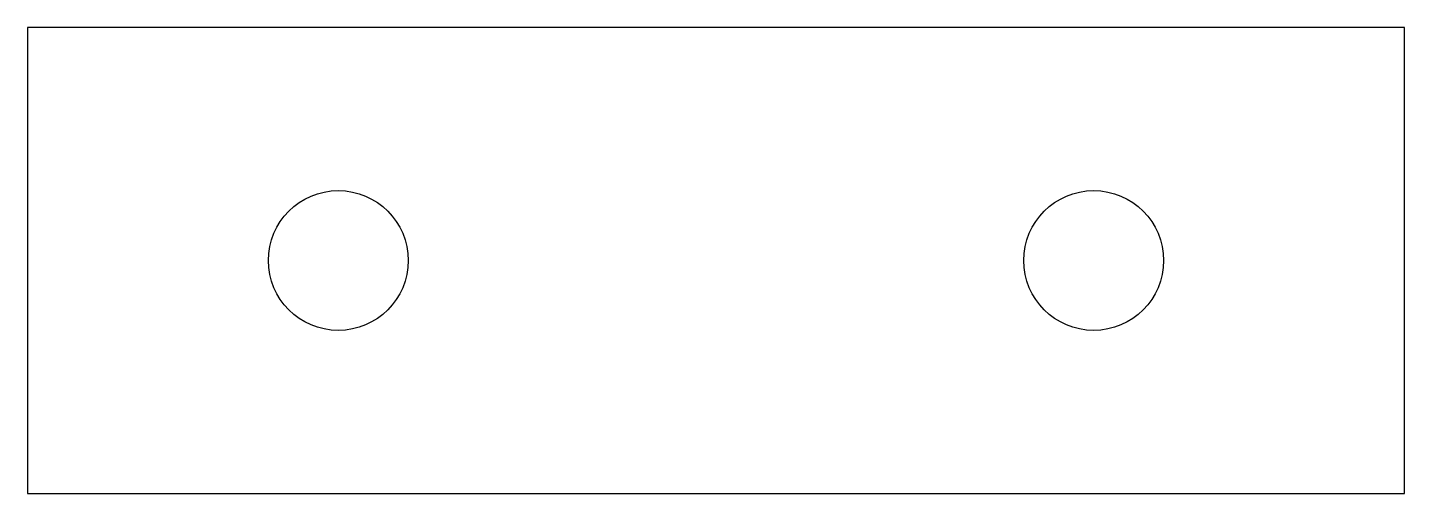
# Model space of a CAD drawing. Header units: millimetres. Extents: x 0 to 177, y 0 to 60.
import ezdxf

# ---------------------------------------------------------------- set-up
doc = ezdxf.new("R2010")
doc.units = ezdxf.units.MM
doc.layers.add('CORTE', color=7, linetype='CONTINUOUS')

msp = doc.modelspace()

# ---------------------------------------------------------------- linework, layer by layer
at = {"layer": 'CORTE'}
msp.add_lwpolyline([(0, 0), (177.25, 0), (177.25, 60), (0, 60)], close=True, dxfattribs=at)
for centre in [(40, 30), (137.25, 30)]:
    msp.add_circle(centre, 9, dxfattribs=at)

doc.saveas('drawing.dxf')
